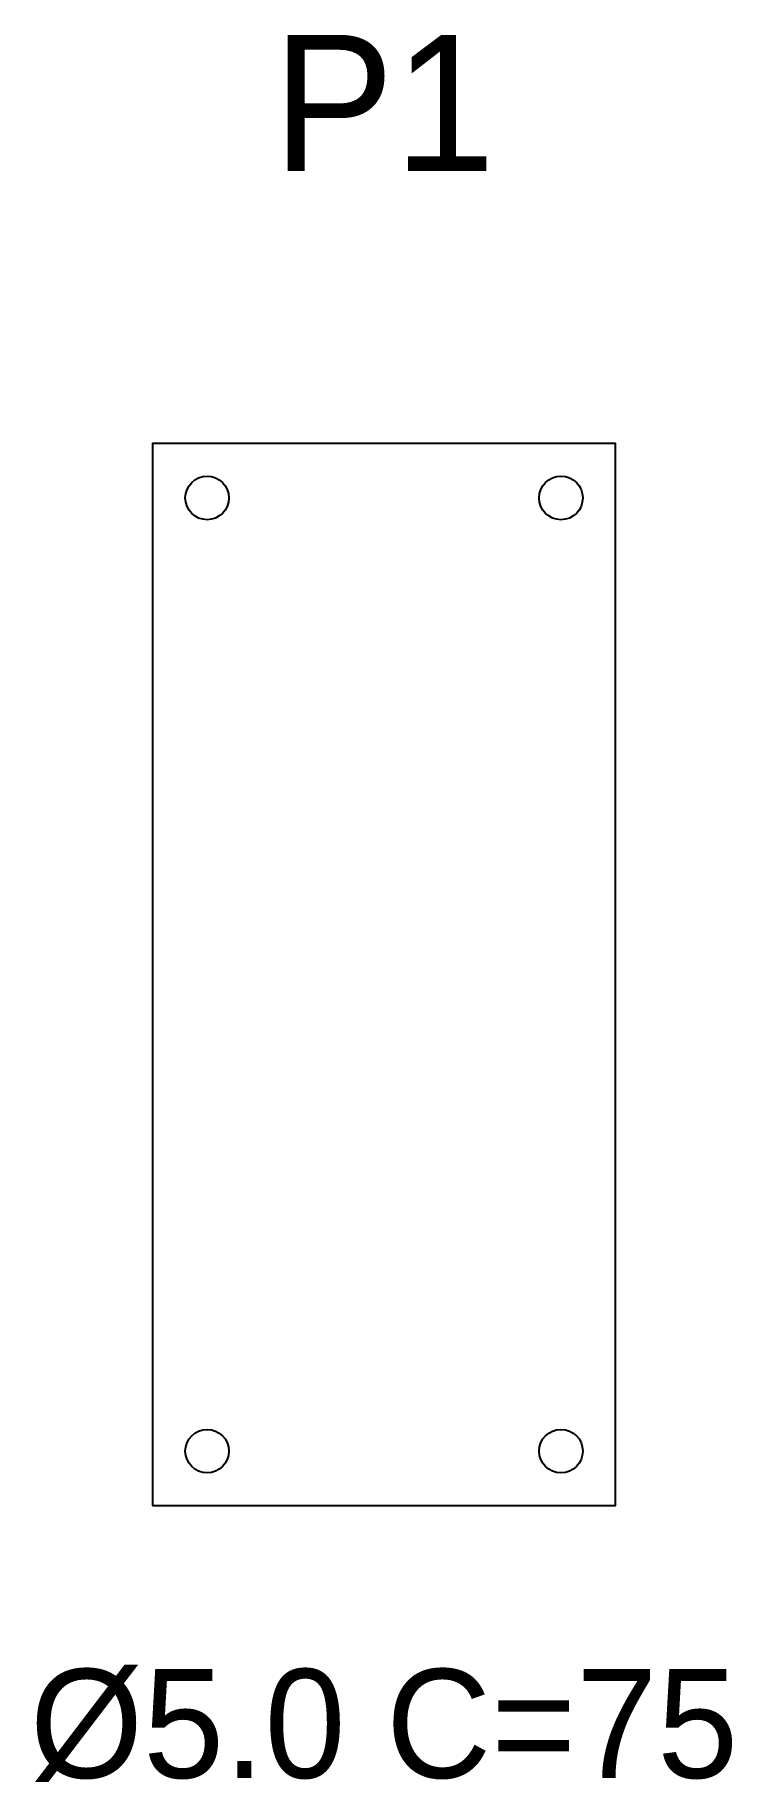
# Model space of a CAD drawing. Header units: metres. Extents: x -4.3 to 21.3, y -10.2 to 54.
import ezdxf
from ezdxf.enums import TextEntityAlignment as Align

# ---------------------------------------------------------------- set-up
doc = ezdxf.new("R2010")
doc.units = ezdxf.units.M

msp = doc.modelspace()

# ---------------------------------------------------------------- linework, layer by layer
msp.add_lwpolyline([(0, 0), (17, 0), (17, 39), (0, 39), (0, 0)], close=True)
for centre in [(2, 37), (15, 37), (2, 2), (15, 2)]:
    msp.add_circle(centre, 0.8)

# ---------------------------------------------------------------- texts
for s, height, p in [('P1', 5, (8.5, 49)), ('Ø5.0 C=75', 4, (8.5, -10))]:
    msp.add_text(s, height=height).set_placement(p, align=Align.CENTER)

doc.saveas('drawing.dxf')
